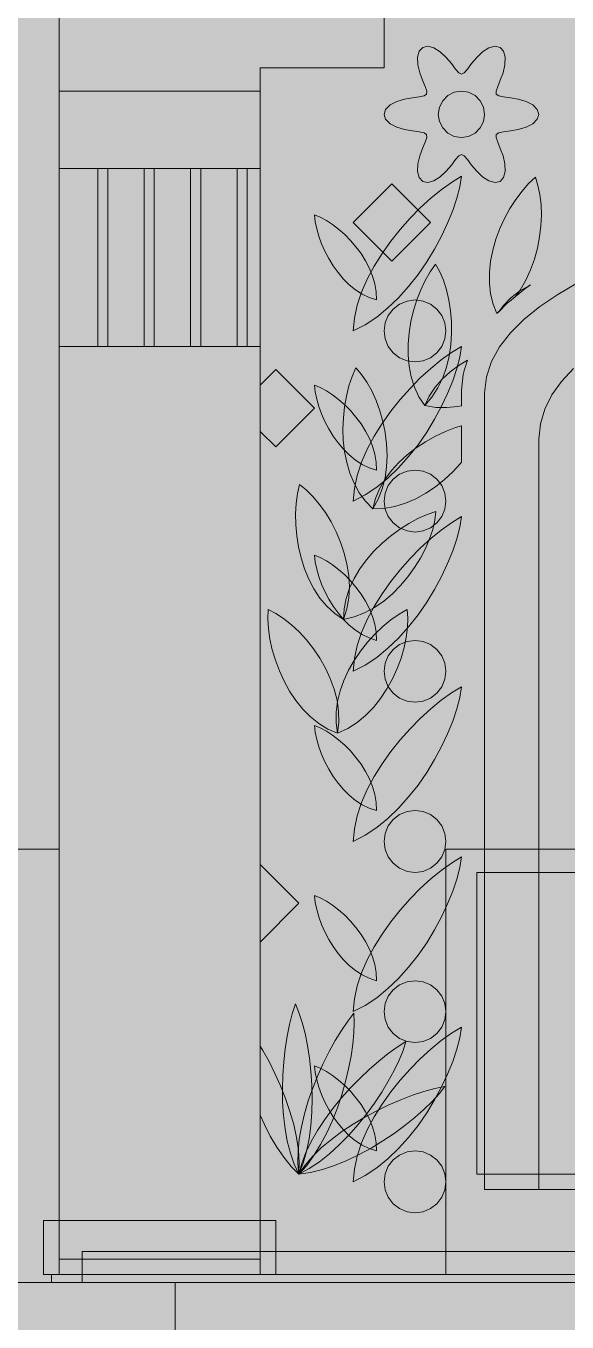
# Model space of a CAD drawing. Extents: x -18 to 1006, y -14 to 799.
# Drawn here: x 694.7 to 764.7, y 236.9 to 404.4 of the extents above; entities that cross this region are included whole.
import ezdxf

# ---------------------------------------------------------------- set-up
doc = ezdxf.new("R2010")
doc.units = 0
for name, color, linetype, lineweight, true_color in [('00_WHITE_BACKGROUND', 7, 'Continuous', 18, 0xffffff), ('01_STRUCTURE', 7, 'Continuous', 18, 0x000000), ('02_CORNICES', 7, 'Continuous', 18, 0x000000), ('03_FRAMES_DOORS', 7, 'Continuous', 18, 0x000000), ('05_STONE_JOINTS', 7, 'Continuous', 18, 0x000000), ('06_ORNAMENT', 7, 'Continuous', 18, 0x000000), ('07_RAILINGS', 7, 'Continuous', 18, 0x000000)]:
    doc.layers.add(name, color=color, linetype=linetype, lineweight=lineweight, true_color=true_color)

msp = doc.modelspace()

# ---------------------------------------------------------------- linework, layer by layer
at = {"layer": '00_WHITE_BACKGROUND', "color": 7, "lineweight": 18, "true_color": 0xffffff}
msp.add_solid([(-18, -14), (1006, -14), (-18, 799), (1006, 799)], dxfattribs=at)
at = {"layer": '01_STRUCTURE', "color": 7, "lineweight": 18, "true_color": 0x000000}
for points in [[(688, 499), (688, 524), (593, 524), (593, 242), (698, 242), (698, 243), (699, 243), (699, 499)], [(699, 363), (725, 363), (725, 399), (741, 399), (741, 414), (889, 414), (889, 399), (905, 399), (905, 363), (931, 363), (931, 499), (699, 499)], [(725, 363), (725, 250), (699, 250), (699, 363)], [(725, 245), (699, 245), (699, 243), (725, 243)], [(580, 242), (580, 24), (714, 24), (714, 242)]]:
    msp.add_lwpolyline(points, close=True, dxfattribs=at)
at = {"layer": '02_CORNICES', "color": 7, "lineweight": 18, "true_color": 0x000000}
for points in [[(727, 250), (697, 250), (697, 243), (698, 243), (727, 243)], [(938, 242), (938, 246), (702, 246), (702, 242), (714, 242)], [(935, 221), (941, 229), (942, 243), (698, 243), (698, 242), (714, 242), (714, 221)]]:
    msp.add_lwpolyline(points, close=True, dxfattribs=at)
at = {"layer": '03_FRAMES_DOORS', "color": 7, "lineweight": 18, "true_color": 0x000000}
for points in [[(766.01926, 371.22815), (763.45306, 369.72696), (761.12937, 368.1475), (759.07892, 366.48929), (757.33241, 364.75185), (755.92055, 362.93469), (754.87405, 361.03731), (754.22363, 359.05925), (754, 357), (754, 254), (876, 254)], [(765.49609, 360.15039), (763.95, 358.475), (762.70016, 356.72273), (761.77375, 354.89313), (761.19797, 352.9857), (761, 351), (761, 254), (869, 254)]]:
    msp.add_lwpolyline(points, dxfattribs=at)
at = {"layer": '05_STONE_JOINTS', "color": 7, "lineweight": 18, "true_color": 0x000000}
for points in [[(699, 435), (699, 396), (725, 396), (725, 399), (741, 399), (741, 414), (889, 414), (889, 399), (905, 399), (905, 396), (931, 396), (931, 435)], [(699, 363), (725, 363), (725, 396), (699, 396)]]:
    msp.add_lwpolyline(points, close=True, dxfattribs=at)
at = {"layer": '06_ORNAMENT', "color": 7, "lineweight": 18, "true_color": 0x000000}
for points in [[(905, 399), (889, 399), (889, 414), (741, 414), (741, 399), (725, 399), (725, 243), (905, 243)], [(760.79629, 393.64208), (760.21752, 394.21351), (759.35476, 394.66187), (758.34104, 394.96702), (757.32697, 395.14772), (756.45361, 395.25896), (755.82759, 395.3807), (755.50333, 395.6), (755.47554, 395.99046), (755.68312, 396.59348), (756.02346, 397.40546), (756.37401, 398.37401), (756.6166, 399.4045), (756.65969, 400.37585), (756.45421, 401.1628), (756, 401.66025), (755.34209, 401.80488), (754.55783, 401.58936), (753.73816, 401.06637), (752.96702, 400.34104), (752.30351, 399.55318), (751.77049, 398.85244), (751.35204, 398.37116), (751, 398.2), (750.64796, 398.37116), (750.22951, 398.85244), (749.69649, 399.55318), (749.03298, 400.34104), (748.26184, 401.06637), (747.44217, 401.58936), (746.65791, 401.80488), (746, 401.66025), (745.54579, 401.1628), (745.34031, 400.37585), (745.3834, 399.4045), (745.62599, 398.37401), (745.97654, 397.40546), (746.31688, 396.59348), (746.52446, 395.99046), (746.49667, 395.6), (746.17241, 395.3807), (745.54639, 395.25896), (744.67303, 395.14772), (743.65896, 394.96702), (742.64524, 394.66187), (741.78248, 394.21351), (741.20371, 393.64208), (741, 393), (741.20371, 392.35792), (741.78248, 391.78649), (742.64524, 391.33813), (743.65896, 391.03298), (744.67303, 390.85228), (745.54639, 390.74104), (746.17241, 390.6193), (746.49667, 390.4), (746.52446, 390.00954), (746.31688, 389.40652), (745.97654, 388.59454), (745.62599, 387.62599), (745.3834, 386.5955), (745.34031, 385.62415), (745.54579, 384.8372), (746, 384.33975), (746.65791, 384.19512), (747.44217, 384.41064), (748.26184, 384.93363), (749.03298, 385.65896), (749.69649, 386.44682), (750.22951, 387.14756), (750.64796, 387.62884), (751, 387.8), (751.35204, 387.62884), (751.77049, 387.14756), (752.30351, 386.44682), (752.96702, 385.65896), (753.73816, 384.93363), (754.55783, 384.41064), (755.34209, 384.19512), (756, 384.33975), (756.45421, 384.8372), (756.65969, 385.62415), (756.6166, 386.5955), (756.37401, 387.62599), (756.02346, 388.59454), (755.68312, 389.40652), (755.47554, 390.00954), (755.50333, 390.4), (755.82759, 390.6193), (756.45361, 390.74104), (757.32697, 390.85228), (758.34104, 391.03298), (759.35476, 391.33813), (760.21752, 391.78649), (760.79629, 392.35792), (761, 393)], [(753.85317, 393.92705), (753.42705, 394.76336), (752.76336, 395.42705), (751.92705, 395.85317), (751, 396), (750.07295, 395.85317), (749.23664, 395.42705), (748.57295, 394.76336), (748.14683, 393.92705), (748, 393), (748.14683, 392.07295), (748.57295, 391.23664), (749.23664, 390.57295), (750.07295, 390.14683), (751, 390), (751.92705, 390.14683), (752.76336, 390.57295), (753.42705, 391.23664), (753.85317, 392.07295), (754, 393)], [(738.55456, 365.79472), (740.05795, 366.79338), (741.50163, 367.96937), (742.87705, 369.29609), (744.17569, 370.74693), (745.38902, 372.29529), (746.50849, 373.91455), (747.52558, 375.57812), (748.43174, 377.25939), (749.21845, 378.93175), (749.87716, 380.5686), (750.39935, 382.14333), (750.77647, 383.62933), (751, 385), (749.70705, 384.20427), (748.37453, 383.24793), (747.0236, 382.14678), (745.67543, 380.91665), (744.35117, 379.57333), (743.07197, 378.13266), (741.85901, 376.61045), (740.73343, 375.0225), (739.7164, 373.38463), (738.82907, 371.71265), (738.09261, 370.02239), (737.52817, 368.32965), (737.15691, 366.65025), (737, 365)], [(742, 374), (747, 379), (742, 384), (737, 379)], [(758.57669, 370.28736), (759.31778, 371.5445), (759.93837, 372.8804), (760.4412, 374.27345), (760.829, 375.70204), (761.10451, 377.14457), (761.27047, 378.57942), (761.32961, 379.98499), (761.28468, 381.33966), (761.1384, 382.62184), (760.89352, 383.8099), (760.55278, 384.88225), (759.67588, 384.03976), (758.82655, 383.06907), (758.01803, 381.98609), (757.26355, 380.80668), (756.57635, 379.54675), (755.96967, 378.22217), (755.45674, 376.84883), (755.0508, 375.44262), (754.76507, 374.01942), (754.61281, 372.59511), (754.60724, 371.18559), (754.76159, 369.80674), (755.08911, 368.47444), (755.58615, 367.2463), (756.96313, 368.61613), (757.19248, 368.82197), (757.92344, 369.41309)], [(739.96694, 370.03862), (739.79697, 371.07254), (739.50361, 372.09321), (739.10038, 373.09209), (738.60081, 374.06061), (738.01841, 374.99023), (737.36671, 375.87238), (736.65922, 376.69852), (735.90947, 377.46008), (735.13097, 378.14853), (734.33726, 378.7553), (733.54185, 379.27183), (732.75825, 379.68959), (732, 380), (732.10831, 379.11889), (732.30165, 378.19336), (732.57659, 377.23816), (732.92967, 376.26809), (733.35744, 375.29792), (733.85647, 374.34242), (734.42329, 373.41637), (735.05447, 372.53456), (735.74656, 371.71175), (736.49612, 370.96272), (737.29968, 370.30226), (738.15382, 369.74513), (739.05507, 369.30612), (740, 369)], [(747.1838, 356.43429), (747.9532, 357.6424), (748.57525, 358.94556), (749.05684, 360.32313), (749.40489, 361.75443), (749.62629, 363.21881), (749.72793, 364.69561), (749.71673, 366.16417), (749.59957, 367.60382), (749.38336, 368.99392), (749.07501, 370.3138), (748.6814, 371.5428), (748.20945, 372.66027), (747.66605, 373.64553), (746.97036, 372.64815), (746.32672, 371.53042), (745.74501, 370.31051), (745.23512, 369.00658), (744.80693, 367.63679), (744.47032, 366.21931), (744.23517, 364.77229), (744.11137, 363.3139), (744.10879, 361.8623), (744.23731, 360.43566), (744.50683, 359.05213), (744.92722, 357.72989), (745.50837, 356.48709), (746.26015, 355.34189)], [(759.69556, 370.85006), (758.48809, 370.12288), (757.38988, 369.27494), (756.42138, 368.3032), (755.77133, 367.43052), (756.96313, 368.61613), (757.19248, 368.82197), (759.24294, 370.48017), (759.44292, 370.6286), (759.93291, 370.96166)], [(748.8637, 366.03528), (748.4641, 367), (747.82843, 367.82843), (747, 368.4641), (746.03528, 368.8637), (745, 369), (743.96472, 368.8637), (743, 368.4641), (742.17157, 367.82843), (741.5359, 367), (741.1363, 366.03528), (741, 365), (741.1363, 363.96472), (741.5359, 363), (742.17157, 362.17157), (743, 361.5359), (743.96472, 361.1363), (745, 361), (746.03528, 361.1363), (747, 361.5359), (747.82843, 362.17157), (748.4641, 363), (748.8637, 363.96472), (749, 365)], [(738.55456, 343.79472), (740.05795, 344.79338), (741.50163, 345.96937), (742.87705, 347.29609), (744.17569, 348.74693), (745.38902, 350.29529), (746.50849, 351.91455), (747.52558, 353.57812), (748.43174, 355.25939), (749.21845, 356.93175), (749.87716, 358.5686), (750.39935, 360.14333), (750.77647, 361.62933), (751, 363), (749.70705, 362.20427), (748.37453, 361.24793), (747.0236, 360.14678), (745.67543, 358.91665), (744.35117, 357.57333), (743.07197, 356.13266), (741.85901, 354.61045), (740.73343, 353.0225), (739.7164, 351.38463), (738.82907, 349.71265), (738.09261, 348.02239), (737.52817, 346.32965), (737.15691, 344.65025), (737, 343)], [(747.67335, 355.11981), (749.10534, 355.08964), (750.54205, 355.23475), (751, 355.33222), (751, 357), (751.01754, 357.32389), (751.24117, 359.38314), (751.29138, 359.69321), (751.37374, 359.99634), (751.77135, 361.20553), (750.71531, 360.56641), (749.56285, 359.71574), (748.52045, 358.76696), (747.60876, 357.72107), (746.84844, 356.57905), (746.26015, 355.34189)], [(727, 350), (732, 355), (727, 360), (725, 358), (725, 352)], [(740.25169, 343.25734), (740.77062, 344.59234), (741.12648, 345.99182), (741.33007, 347.43687), (741.39219, 348.90857), (741.32365, 350.38801), (741.13523, 351.85626), (740.83774, 353.29441), (740.44197, 354.68355), (739.95873, 356.00476), (739.3988, 357.23912), (738.77299, 358.36772), (738.0921, 359.37164), (737.36692, 360.23196), (736.87918, 359.11802), (736.46597, 357.8962), (736.13343, 356.58625), (735.88772, 355.2079), (735.73499, 353.78089), (735.68139, 352.32497), (735.73306, 350.85988), (735.89615, 349.40536), (736.17681, 347.98115), (736.58119, 346.607), (737.11544, 345.30264), (737.78571, 344.08781), (738.59815, 342.98227), (739.5589, 342.00574)], [(739.96694, 348.03862), (739.79697, 349.07254), (739.50361, 350.09321), (739.10038, 351.09209), (738.60081, 352.06061), (738.01841, 352.99023), (737.36671, 353.87238), (736.65922, 354.69852), (735.90947, 355.46008), (735.13097, 356.14853), (734.33726, 356.7553), (733.54185, 357.27183), (732.75825, 357.68959), (732, 358), (732.10831, 357.11889), (732.30165, 356.19336), (732.57659, 355.23816), (732.92967, 354.26809), (733.35744, 353.29792), (733.85647, 352.34242), (734.42329, 351.41637), (735.05447, 350.53456), (735.74656, 349.71175), (736.49612, 348.96272), (737.29968, 348.30226), (738.15382, 347.74513), (739.05507, 347.30612), (740, 347)], [(740.98828, 342.06363), (742.39864, 342.3134), (743.77943, 342.73602), (745.12009, 343.31242), (746.41007, 344.02357), (747.6388, 344.8504), (748.79572, 345.77387), (749.87028, 346.77492), (750.85192, 347.8345), (751, 348.01983), (751, 352.73739), (750.24059, 352.50463), (748.93506, 351.99885), (747.63623, 351.38834), (746.36417, 350.67811), (745.13893, 349.87316), (743.98059, 348.97846), (742.90921, 347.99904), (741.94485, 346.93987), (741.10757, 345.80596), (740.41745, 344.6023), (739.89454, 343.3339), (739.5589, 342.00574)], [(748.8637, 344.03528), (748.4641, 345), (747.82843, 345.82843), (747, 346.4641), (746.03528, 346.8637), (745, 347), (743.96472, 346.8637), (743, 346.4641), (742.17157, 345.82843), (741.5359, 345), (741.1363, 344.03528), (741, 343), (741.1363, 341.96472), (741.5359, 341), (742.17157, 340.17157), (743, 339.5359), (743.96472, 339.1363), (745, 339), (746.03528, 339.1363), (747, 339.5359), (747.82843, 340.17157), (748.4641, 341), (748.8637, 341.96472), (749, 343)], [(736.19212, 329.07134), (736.44062, 330.48193), (736.51662, 331.92394), (736.43439, 333.38095), (736.2082, 334.83649), (735.85235, 336.27412), (735.38111, 337.6774), (734.80877, 339.02989), (734.1496, 340.31512), (733.41788, 341.51667), (732.6279, 342.61808), (731.79394, 343.6029), (730.93028, 344.45469), (730.05119, 345.15701), (729.79014, 343.96932), (729.62323, 342.69036), (729.55265, 341.3407), (729.58057, 339.9409), (729.70916, 338.51152), (729.94062, 337.07312), (730.27712, 335.64626), (730.72084, 334.2515), (731.27396, 332.90942), (731.93866, 331.64056), (732.71711, 330.46549), (733.6115, 329.40477), (734.62401, 328.47896), (735.75682, 327.70863)], [(737.14743, 328.04426), (738.48196, 328.56439), (739.75378, 329.24826), (740.95623, 330.07514), (742.08268, 331.02429), (743.12649, 332.07494), (744.08103, 333.20637), (744.93964, 334.39782), (745.69571, 335.62856), (746.34258, 336.87783), (746.87361, 338.12489), (747.28217, 339.349), (747.56163, 340.52941), (747.70533, 341.64538), (746.55477, 341.25173), (745.3751, 340.73022), (744.18503, 340.08968), (743.00325, 339.33892), (741.84848, 338.48676), (740.73942, 337.54201), (739.69477, 336.51349), (738.73323, 335.41001), (737.87351, 334.24038), (737.13431, 333.01343), (736.53434, 331.73796), (736.0923, 330.4228), (735.82689, 329.07675), (735.75682, 327.70863)], [(738.55456, 321.79472), (740.05795, 322.79338), (741.50163, 323.96937), (742.87705, 325.29609), (744.17569, 326.74693), (745.38902, 328.29529), (746.50849, 329.91455), (747.52558, 331.57812), (748.43174, 333.25939), (749.21845, 334.93175), (749.87716, 336.5686), (750.39935, 338.14333), (750.77647, 339.62933), (751, 341), (749.70705, 340.20427), (748.37453, 339.24793), (747.0236, 338.14678), (745.67543, 336.91665), (744.35117, 335.57333), (743.07197, 334.13266), (741.85901, 332.61045), (740.73343, 331.0225), (739.7164, 329.38463), (738.82907, 327.71265), (738.09261, 326.02239), (737.52817, 324.32965), (737.15691, 322.65025), (737, 321)], [(739.96694, 326.03862), (739.79697, 327.07254), (739.50361, 328.09321), (739.10038, 329.09209), (738.60081, 330.06061), (738.01841, 330.99023), (737.36671, 331.87238), (736.65922, 332.69852), (735.90947, 333.46008), (735.13097, 334.14853), (734.33726, 334.7553), (733.54185, 335.27183), (732.75825, 335.68959), (732, 336), (732.10831, 335.11889), (732.30165, 334.19336), (732.57659, 333.23816), (732.92967, 332.26809), (733.35744, 331.29792), (733.85647, 330.34242), (734.42329, 329.41637), (735.05447, 328.53456), (735.74656, 327.71175), (736.49612, 326.96272), (737.29968, 326.30226), (738.15382, 325.74513), (739.05507, 325.30612), (740, 325)], [(735.16108, 314.42145), (735.12963, 315.85341), (734.92284, 317.28255), (734.55794, 318.69551), (734.05214, 320.07896), (733.42266, 321.41954), (732.68671, 322.70393), (731.8615, 323.91876), (730.96426, 325.05071), (730.01219, 326.08642), (729.02252, 327.01254), (728.01245, 327.81574), (726.99921, 328.48268), (726, 329), (725.97567, 327.7842), (726.06148, 326.49726), (726.25556, 325.15976), (726.55603, 323.7923), (726.96101, 322.41547), (727.46864, 321.04987), (728.07704, 319.71607), (728.78434, 318.43468), (729.58866, 317.22629), (730.48813, 316.11149), (731.48087, 315.11087), (732.56501, 314.24502), (733.73868, 313.53453), (735, 313)], [(736.29842, 313.60048), (737.50584, 314.37096), (738.61979, 315.28982), (739.63782, 316.33539), (740.55746, 317.48606), (741.37624, 318.72016), (742.09171, 320.01607), (742.70139, 321.35214), (743.20282, 322.70673), (743.59354, 324.05819), (743.87108, 325.38489), (744.03298, 326.66519), (744.07677, 327.87744), (744, 329), (742.94835, 328.38944), (741.89309, 327.64781), (740.85084, 326.78741), (739.83824, 325.82053), (738.87191, 324.75945), (737.96847, 323.61649), (737.14454, 322.40393), (736.41676, 321.13406), (735.80174, 319.81919), (735.31611, 318.4716), (734.9765, 317.1036), (734.79953, 315.72746), (734.80182, 314.3555), (735, 313)], [(748.8637, 322.03528), (748.4641, 323), (747.82843, 323.82843), (747, 324.4641), (746.03528, 324.8637), (745, 325), (743.96472, 324.8637), (743, 324.4641), (742.17157, 323.82843), (741.5359, 323), (741.1363, 322.03528), (741, 321), (741.1363, 319.96472), (741.5359, 319), (742.17157, 318.17157), (743, 317.5359), (743.96472, 317.1363), (745, 317), (746.03528, 317.1363), (747, 317.5359), (747.82843, 318.17157), (748.4641, 319), (748.8637, 319.96472), (749, 321)], [(738.55456, 299.79472), (740.05795, 300.79338), (741.50163, 301.96937), (742.87705, 303.29609), (744.17569, 304.74693), (745.38902, 306.29529), (746.50849, 307.91455), (747.52558, 309.57812), (748.43174, 311.25939), (749.21845, 312.93175), (749.87716, 314.5686), (750.39935, 316.14333), (750.77647, 317.62933), (751, 319), (749.70705, 318.20427), (748.37453, 317.24793), (747.0236, 316.14678), (745.67543, 314.91665), (744.35117, 313.57333), (743.07197, 312.13266), (741.85901, 310.61045), (740.73343, 309.0225), (739.7164, 307.38463), (738.82907, 305.71265), (738.09261, 304.02239), (737.52817, 302.32965), (737.15691, 300.65025), (737, 299)], [(739.96694, 304.03862), (739.79697, 305.07254), (739.50361, 306.09321), (739.10038, 307.09209), (738.60081, 308.06061), (738.01841, 308.99023), (737.36671, 309.87238), (736.65922, 310.69852), (735.90947, 311.46008), (735.13097, 312.14853), (734.33726, 312.7553), (733.54185, 313.27183), (732.75825, 313.68959), (732, 314), (732.10831, 313.11889), (732.30165, 312.19336), (732.57659, 311.23816), (732.92967, 310.26809), (733.35744, 309.29792), (733.85647, 308.34242), (734.42329, 307.41637), (735.05447, 306.53456), (735.74656, 305.71175), (736.49612, 304.96272), (737.29968, 304.30226), (738.15382, 303.74513), (739.05507, 303.30612), (740, 303)], [(748.8637, 300.03528), (748.4641, 301), (747.82843, 301.82843), (747, 302.4641), (746.03528, 302.8637), (745, 303), (743.96472, 302.8637), (743, 302.4641), (742.17157, 301.82843), (741.5359, 301), (741.1363, 300.03528), (741, 299), (741.1363, 297.96472), (741.5359, 297), (742.17157, 296.17157), (743, 295.5359), (743.96472, 295.1363), (745, 295), (746.03528, 295.1363), (747, 295.5359), (747.82843, 296.17157), (748.4641, 297), (748.8637, 297.96472), (749, 299)], [(738.55456, 277.79472), (740.05795, 278.79338), (741.50163, 279.96937), (742.87705, 281.29609), (744.17569, 282.74693), (745.38902, 284.29529), (746.50849, 285.91455), (747.52558, 287.57812), (748.43174, 289.25939), (749.21845, 290.93175), (749.87716, 292.5686), (750.39935, 294.14333), (750.77647, 295.62933), (751, 297), (749.70705, 296.20427), (748.37453, 295.24793), (747.0236, 294.14678), (745.67543, 292.91665), (744.35117, 291.57333), (743.07197, 290.13266), (741.85901, 288.61045), (740.73343, 287.0225), (739.7164, 285.38463), (738.82907, 283.71265), (738.09261, 282.02239), (737.52817, 280.32965), (737.15691, 278.65025), (737, 277)], [(730, 291), (725, 296), (725, 286)], [(739.96694, 282.03862), (739.79697, 283.07254), (739.50361, 284.09321), (739.10038, 285.09209), (738.60081, 286.06061), (738.01841, 286.99023), (737.36671, 287.87238), (736.65922, 288.69852), (735.90947, 289.46008), (735.13097, 290.14853), (734.33726, 290.7553), (733.54185, 291.27183), (732.75825, 291.68959), (732, 292), (732.10831, 291.11889), (732.30165, 290.19336), (732.57659, 289.23816), (732.92967, 288.26809), (733.35744, 287.29792), (733.85647, 286.34242), (734.42329, 285.41637), (735.05447, 284.53456), (735.74656, 283.71175), (736.49612, 282.96272), (737.29968, 282.30226), (738.15382, 281.74513), (739.05507, 281.30612), (740, 281)], [(748.8637, 278.03528), (748.4641, 279), (747.82843, 279.82843), (747, 280.4641), (746.03528, 280.8637), (745, 281), (743.96472, 280.8637), (743, 280.4641), (742.17157, 279.82843), (741.5359, 279), (741.1363, 278.03528), (741, 277), (741.1363, 275.96472), (741.5359, 275), (742.17157, 274.17157), (743, 273.5359), (743.96472, 273.1363), (745, 273), (746.03528, 273.1363), (747, 273.5359), (747.82843, 274.17157), (748.4641, 275), (748.8637, 275.96472), (749, 277)], [(730.55511, 257.40192), (730.99419, 258.92556), (731.32363, 260.54701), (731.54983, 262.24232), (731.6792, 263.98759), (731.71814, 265.75889), (731.67305, 267.53228), (731.55034, 269.28386), (731.35641, 270.98968), (731.09765, 272.62584), (730.78049, 274.16839), (730.41131, 275.59343), (729.99651, 276.87702), (729.54251, 277.99524), (729.13807, 276.73094), (728.77914, 275.32853), (728.47117, 273.81074), (728.21958, 272.2003), (728.02981, 270.51993), (727.90729, 268.79237), (727.85745, 267.04033), (727.88573, 265.28656), (727.99755, 263.55376), (728.19836, 261.86468), (728.49357, 260.24203), (728.88863, 258.70855), (729.38896, 257.28697), (730, 256)], [(731.00217, 257.12658), (731.93708, 258.40729), (732.80254, 259.81747), (733.59634, 261.33244), (734.31632, 262.92753), (734.96027, 264.57809), (735.52601, 266.25943), (736.01135, 267.94689), (736.4141, 269.61579), (736.73207, 271.24147), (736.96307, 272.79927), (737.10491, 274.2645), (737.15541, 275.6125), (737.11237, 276.8186), (736.29892, 275.76963), (735.48087, 274.57532), (734.67112, 273.25516), (733.88257, 271.82862), (733.12811, 270.3152), (732.42064, 268.73439), (731.77306, 267.10566), (731.19825, 265.44851), (730.70912, 263.78243), (730.31857, 262.1269), (730.03948, 260.5014), (729.88476, 258.92543), (729.8673, 257.41847), (730, 256)], [(738.55456, 255.79472), (740.05795, 256.79338), (741.50163, 257.96937), (742.87705, 259.29609), (744.17569, 260.74693), (745.38902, 262.29529), (746.50849, 263.91455), (747.52558, 265.57812), (748.43174, 267.25939), (749.21845, 268.93175), (749.87716, 270.5686), (750.39935, 272.14333), (750.77647, 273.62933), (751, 275), (749.70705, 274.20427), (748.37453, 273.24793), (747.0236, 272.14678), (745.67543, 270.91665), (744.35117, 269.57333), (743.07197, 268.13266), (741.85901, 266.61045), (740.73343, 265.0225), (739.7164, 263.38463), (738.82907, 261.71265), (738.09261, 260.02239), (737.52817, 258.32965), (737.15691, 256.65025), (737, 255)], [(730.04074, 257.50727), (729.93074, 259.0891), (729.68422, 260.7252), (729.31539, 262.3953), (728.83846, 264.07912), (728.26767, 265.75638), (727.61722, 267.4068), (726.90134, 269.0101), (726.13424, 270.54601), (725.33014, 271.99424), (725, 272.52937), (725, 263.61116), (725.52879, 262.40916), (726.2966, 260.89134), (727.13032, 259.4683), (728.02725, 258.16325), (728.98471, 256.99942), (730, 256)], [(731.32772, 256.71463), (732.6451, 257.59712), (733.94163, 258.62504), (735.20679, 259.77597), (736.43007, 261.02748), (737.60095, 262.35716), (738.70892, 263.74257), (739.74346, 265.1613), (740.69406, 266.59092), (741.55019, 268.00901), (742.30135, 269.39315), (742.93702, 270.72091), (743.44668, 271.96987), (743.81982, 273.11761), (742.696, 272.41117), (741.51802, 271.56977), (740.30468, 270.6073), (739.07478, 269.53765), (737.84712, 268.37469), (736.64048, 267.1323), (735.47367, 265.82438), (734.36548, 264.4648), (733.33471, 263.06745), (732.40016, 261.6462), (731.58061, 260.21496), (730.89487, 258.78758), (730.36174, 257.37797), (730, 256)], [(739.96694, 260.03862), (739.79697, 261.07254), (739.50361, 262.09321), (739.10038, 263.09209), (738.60081, 264.06061), (738.01841, 264.99023), (737.36671, 265.87238), (736.65922, 266.69852), (735.90947, 267.46008), (735.13097, 268.14853), (734.33726, 268.7553), (733.54185, 269.27183), (732.75825, 269.68959), (732, 270), (732.10831, 269.11889), (732.30165, 268.19336), (732.57659, 267.23816), (732.92967, 266.26809), (733.35744, 265.29792), (733.85647, 264.34242), (734.42329, 263.41637), (735.05447, 262.53456), (735.74656, 261.71175), (736.49612, 260.96272), (737.29968, 260.30226), (738.15382, 259.74513), (739.05507, 259.30612), (740, 259)], [(731.49227, 256.21604), (733.03238, 256.59329), (734.60278, 257.11432), (736.18589, 257.76164), (737.76414, 258.51782), (739.31998, 259.36539), (740.83583, 260.28689), (742.29413, 261.26486), (743.67731, 262.28185), (744.9678, 263.3204), (746.14804, 264.36305), (747.20045, 265.39235), (748.10748, 266.39083), (748.85155, 267.34103), (747.55363, 267.06277), (746.15855, 266.67632), (744.68875, 266.18825), (743.16663, 265.60517), (741.61462, 264.93368), (740.05513, 264.18037), (738.51057, 263.35184), (737.00337, 262.45469), (735.55595, 261.4955), (734.19071, 260.48088), (732.93008, 259.41743), (731.79647, 258.31173), (730.81231, 257.17039), (730, 256)], [(748.8637, 256.03528), (748.4641, 257), (747.82843, 257.82843), (747, 258.4641), (746.03528, 258.8637), (745, 259), (743.96472, 258.8637), (743, 258.4641), (742.17157, 257.82843), (741.5359, 257), (741.1363, 256.03528), (741, 255), (741.1363, 253.96472), (741.5359, 253), (742.17157, 252.17157), (743, 251.5359), (743.96472, 251.1363), (745, 251), (746.03528, 251.1363), (747, 251.5359), (747.82843, 252.17157), (748.4641, 253), (748.8637, 253.96472), (749, 255)]]:
    msp.add_lwpolyline(points, close=True, dxfattribs=at)
at = {"layer": '07_RAILINGS', "color": 7, "lineweight": 18, "true_color": 0x000000}
for points in [[(725, 386), (725, 363), (699, 363), (699, 386)], [(705.3, 386), (705.3, 363), (704, 363), (704, 386)], [(711.3, 386), (711.3, 363), (710, 363), (710, 386)], [(717.3, 386), (717.3, 363), (716, 363), (716, 386)], [(723.3, 386), (723.3, 363), (722, 363), (722, 386)], [(594, 242), (698, 242), (698, 243), (699, 243), (699, 298), (594, 298)], [(881, 298), (749, 298), (749, 243), (881, 243)], [(877, 295), (877, 256), (753, 256), (753, 295)]]:
    msp.add_lwpolyline(points, close=True, dxfattribs=at)

doc.saveas('drawing.dxf')
